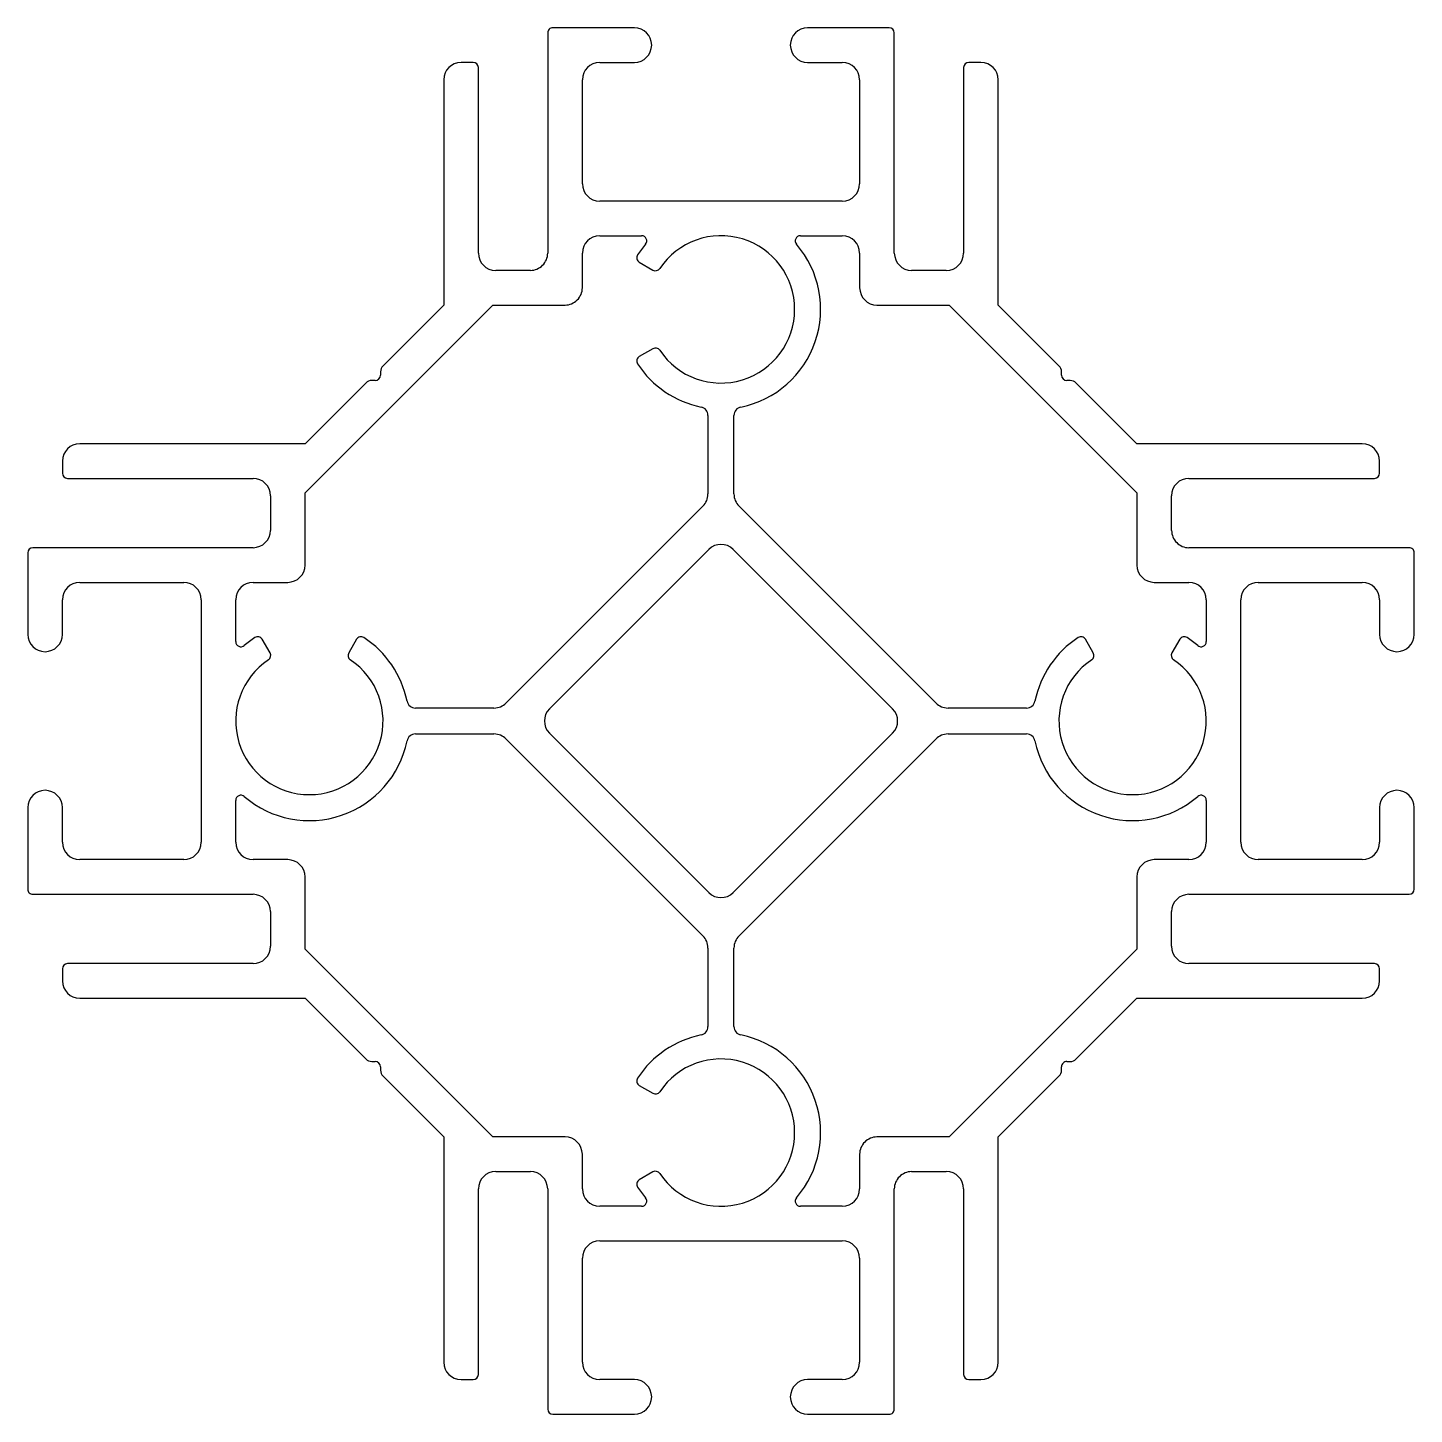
# Model space of a CAD drawing. Extents: x 1845.5 to 1925.5, y 1936.2 to 2016.2.
import ezdxf

# ---------------------------------------------------------------- set-up
doc = ezdxf.new("R2010")
doc.units = 0
doc.layers.get('0').update_dxf_attribs({"linetype": 'CONTINUOUS'})

msp = doc.modelspace()

# ---------------------------------------------------------------- linework, layer by layer
for p, q in [((1880.544, 2016.159), (1875.844, 2016.159)), ((1895.244, 2016.159), (1890.544, 2016.159)), ((1875.544, 2015.859), (1875.544, 2003.159)), ((1895.544, 2003.159), (1895.544, 2015.859)), ((1871.244, 2014.159), (1870.545, 2014.159)), ((1871.544, 2003.159), (1871.544, 2013.859)), ((1878.544, 2014.159), (1880.544, 2014.159)), ((1890.544, 2014.159), (1892.544, 2014.159)), ((1899.544, 2013.859), (1899.544, 2003.159)), ((1900.543, 2014.159), (1899.844, 2014.159)), ((1869.544, 2013.159), (1869.544, 2000.159)), ((1877.544, 2007.159), (1877.544, 2013.159)), ((1893.544, 2013.159), (1893.544, 2007.159)), ((1901.544, 2000.159), (1901.544, 2013.159)), ((1892.544, 2006.159), (1878.544, 2006.159)), ((1878.544, 2004.159), (1880.961, 2004.159)), ((1890.127, 2004.159), (1892.544, 2004.159)), ((1877.544, 2001.159), (1877.544, 2003.159)), ((1880.831, 2002.63), (1881.612, 2002.179)), ((1893.544, 2003.159), (1893.544, 2001.159)), ((1874.544, 2002.159), (1872.544, 2002.159)), ((1898.544, 2002.159), (1896.544, 2002.159)), ((1861.544, 1989.331), (1872.373, 2000.159)), ((1869.544, 2000.159), (1866.044, 1996.659)), ((1872.373, 2000.159), (1876.544, 2000.159)), ((1894.544, 2000.159), (1898.716, 2000.159)), ((1898.716, 2000.159), (1909.544, 1989.331)), ((1905.044, 1996.659), (1901.544, 2000.159)), ((1881.612, 1997.639), (1880.831, 1997.188)), ((1865.898, 1996.305), (1865.898, 1996.106)), ((1905.191, 1996.105), (1905.191, 1996.305)), ((1865.044, 1995.659), (1861.544, 1992.159)), ((1865.598, 1995.806), (1865.398, 1995.806)), ((1905.691, 1995.805), (1905.491, 1995.805)), ((1909.544, 1992.159), (1906.044, 1995.659)), ((1884.794, 1993.785), (1884.794, 1989.258)), ((1886.294, 1989.258), (1886.294, 1993.785)), ((1861.544, 1992.159), (1848.544, 1992.159)), ((1922.544, 1992.159), (1909.544, 1992.159)), ((1847.544, 1991.158), (1847.544, 1990.459)), ((1923.544, 1990.459), (1923.544, 1991.158)), ((1847.844, 1990.159), (1858.544, 1990.159)), ((1912.544, 1990.159), (1923.244, 1990.159)), ((1859.544, 1989.159), (1859.544, 1987.159)), ((1861.544, 1985.159), (1861.544, 1989.331)), ((1909.544, 1989.331), (1909.544, 1985.159)), ((1911.544, 1987.159), (1911.544, 1989.159)), ((1884.501, 1988.551), (1873.152, 1977.202)), ((1897.936, 1977.202), (1886.587, 1988.551)), ((1845.544, 1985.859), (1845.544, 1981.159)), ((1858.544, 1986.159), (1845.844, 1986.159)), ((1875.645, 1976.866), (1884.837, 1986.058)), ((1886.251, 1986.058), (1895.444, 1976.866)), ((1925.244, 1986.159), (1912.544, 1986.159)), ((1925.544, 1981.159), (1925.544, 1985.859)), ((1848.544, 1984.159), (1854.544, 1984.159)), ((1858.544, 1984.159), (1860.544, 1984.159)), ((1910.544, 1984.159), (1912.544, 1984.159)), ((1916.544, 1984.159), (1922.544, 1984.159)), ((1847.544, 1981.159), (1847.544, 1983.159)), ((1855.544, 1983.159), (1855.544, 1969.159)), ((1857.544, 1980.742), (1857.544, 1983.159)), ((1913.544, 1983.159), (1913.544, 1980.742)), ((1915.544, 1969.159), (1915.544, 1983.159)), ((1923.544, 1983.159), (1923.544, 1981.159)), ((1859.524, 1980.091), (1859.073, 1980.872)), ((1864.515, 1980.872), (1864.064, 1980.091)), ((1907.024, 1980.091), (1906.573, 1980.872)), ((1912.015, 1980.872), (1911.564, 1980.091)), ((1872.445, 1976.909), (1867.918, 1976.909)), ((1903.17, 1976.909), (1898.643, 1976.909)), ((1867.918, 1975.409), (1872.445, 1975.409)), ((1884.837, 1966.26), (1875.645, 1975.452)), ((1895.444, 1975.452), (1886.251, 1966.26)), ((1898.643, 1975.409), (1903.17, 1975.409)), ((1873.152, 1975.116), (1884.501, 1963.767)), ((1886.587, 1963.767), (1897.936, 1975.116)), ((1857.544, 1969.159), (1857.544, 1971.576)), ((1913.544, 1971.576), (1913.544, 1969.159)), ((1845.544, 1971.159), (1845.544, 1966.459)), ((1847.544, 1969.159), (1847.544, 1971.159)), ((1923.544, 1971.159), (1923.544, 1969.159)), ((1925.544, 1966.459), (1925.544, 1971.159)), ((1854.544, 1968.159), (1848.544, 1968.159)), ((1860.544, 1968.159), (1858.544, 1968.159)), ((1912.544, 1968.159), (1910.544, 1968.159)), ((1922.544, 1968.159), (1916.544, 1968.159)), ((1861.544, 1962.987), (1861.544, 1967.159)), ((1909.544, 1967.159), (1909.544, 1962.987)), ((1845.844, 1966.159), (1858.544, 1966.159)), ((1912.544, 1966.159), (1925.244, 1966.159)), ((1859.544, 1965.159), (1859.544, 1963.159)), ((1911.544, 1963.159), (1911.544, 1965.159)), ((1872.372, 1952.159), (1861.544, 1962.987)), ((1884.794, 1963.06), (1884.794, 1958.533)), ((1886.294, 1958.533), (1886.294, 1963.06)), ((1909.544, 1962.987), (1898.716, 1952.159)), ((1847.544, 1961.859), (1847.544, 1961.16)), ((1858.544, 1962.159), (1847.844, 1962.159)), ((1923.244, 1962.159), (1912.544, 1962.159)), ((1923.544, 1961.16), (1923.544, 1961.859)), ((1848.544, 1960.159), (1861.544, 1960.159)), ((1861.544, 1960.159), (1865.044, 1956.659)), ((1906.044, 1956.659), (1909.544, 1960.159)), ((1909.544, 1960.159), (1922.544, 1960.159)), ((1865.398, 1956.513), (1865.598, 1956.513)), ((1865.898, 1956.213), (1865.898, 1956.013)), ((1905.191, 1956.013), (1905.191, 1956.212)), ((1905.491, 1956.512), (1905.691, 1956.512)), ((1866.044, 1955.659), (1869.544, 1952.159)), ((1901.544, 1952.159), (1905.044, 1955.659)), ((1880.831, 1955.13), (1881.612, 1954.679)), ((1869.544, 1952.159), (1869.544, 1939.159)), ((1876.544, 1952.159), (1872.372, 1952.159)), ((1898.716, 1952.159), (1894.544, 1952.159)), ((1901.544, 1939.159), (1901.544, 1952.159)), ((1877.544, 1949.159), (1877.544, 1951.159)), ((1893.544, 1951.159), (1893.544, 1949.159)), ((1872.544, 1950.159), (1874.544, 1950.159)), ((1881.612, 1950.139), (1880.831, 1949.688)), ((1896.544, 1950.159), (1898.544, 1950.159)), ((1871.544, 1938.459), (1871.544, 1949.159)), ((1875.544, 1949.159), (1875.544, 1936.459)), ((1895.544, 1936.459), (1895.544, 1949.159)), ((1899.544, 1949.159), (1899.544, 1938.459)), ((1880.961, 1948.159), (1878.544, 1948.159)), ((1892.544, 1948.159), (1890.127, 1948.159)), ((1878.544, 1946.159), (1892.544, 1946.159)), ((1877.544, 1939.159), (1877.544, 1945.159)), ((1893.544, 1945.159), (1893.544, 1939.159)), ((1870.545, 1938.159), (1871.244, 1938.159)), ((1880.544, 1938.159), (1878.544, 1938.159)), ((1892.544, 1938.159), (1890.544, 1938.159)), ((1899.844, 1938.159), (1900.543, 1938.159)), ((1875.844, 1936.159), (1880.544, 1936.159)), ((1890.544, 1936.159), (1895.244, 1936.159))]:
    msp.add_line(p, q)
for centre, radius, start, end in [((1875.844, 2015.859), 0.3, 90, 180.00019), ((1880.544, 2015.159), 1, 270, 90), ((1890.544, 2015.159), 1, 90, 270), ((1895.244, 2015.859), 0.3, 0, 90), ((1870.545, 2013.158), 1.001, 90, 179.95261), ((1871.244, 2013.859), 0.3, 0, 89.99999), ((1878.544, 2013.159), 1, 90, 180), ((1892.544, 2013.159), 1, 0, 90), ((1899.844, 2013.859), 0.3, 90.00001, 180), ((1900.543, 2013.158), 1.001, 0.04739, 90), ((1878.545, 2007.16), 1.001, 180.04739, 269.95261), ((1892.543, 2007.16), 1.001, 270.04739, 359.95261), ((1878.544, 2003.159), 1, 90, 180), ((1880.961, 2003.859), 0.3, 319.24043, 90), ((1885.544, 1999.909), 4.25, 213.78049, 146.21951), ((1890.127, 2003.859), 0.3, 90, 220.75957), ((1892.544, 2003.159), 1, 0, 90), ((1885.544, 1999.909), 5.75, 139.24043, 146.84451), ((1885.544, 1999.909), 5.75, 281.53696, 40.75957), ((1872.544, 2003.159), 1, 180, 269.99991), ((1874.544, 2003.159), 1, 270.00102, 0.00121), ((1880.981, 2002.89), 0.3, 146.84451, 240), ((1896.544, 2003.159), 1, 180, 270), ((1898.544, 2003.159), 1, 270, 0), ((1881.762, 2002.439), 0.3, 240, 326.21951), ((1876.544, 2001.159), 1, 270.00093, 0.00111), ((1894.544, 2001.159), 1, 180, 270), ((1881.762, 1997.379), 0.3, 33.78049, 120), ((1880.981, 1996.928), 0.3, 120, 213.15549), ((1865.598, 1996.106), 0.3, 269.99963, 359.99963), ((1866.398, 1996.305), 0.5, 135.00019, 179.99978), ((1885.544, 1999.909), 5.75, 213.15549, 258.46304), ((1904.691, 1996.305), 0.5, 359.99985, 44.99981), ((1905.491, 1996.105), 0.3, 179.9997, 269.99963), ((1865.398, 1995.306), 0.5, 89.99963, 135.00019), ((1905.691, 1995.305), 0.5, 44.99981, 89.99963), ((1884.294, 1993.785), 0.5, 0, 78.46304), ((1886.794, 1993.785), 0.5, 101.53696, 180), ((1848.545, 1991.158), 1.001, 90.04739, 180), ((1922.543, 1991.158), 1.001, 0, 89.95261), ((1847.844, 1990.459), 0.3, 180.00001, 270), ((1923.244, 1990.459), 0.3, 270, 359.99999), ((1858.544, 1989.159), 1, 0, 90), ((1912.544, 1989.159), 1, 90, 179.99991), ((1883.794, 1989.258), 1, 315, 0), ((1887.294, 1989.258), 1, 180, 225), ((1858.544, 1987.159), 1, 270, 0), ((1912.544, 1987.159), 1, 180.00107, 270.00107), ((1845.844, 1985.859), 0.3, 90, 180), ((1885.544, 1985.351), 1, 45, 135), ((1925.244, 1985.859), 0.3, 0, 90.00019), ((1860.544, 1985.159), 1, 270, 0), ((1910.544, 1985.159), 1, 179.99981, 269.99981), ((1848.544, 1983.159), 1, 90, 180), ((1854.543, 1983.158), 1.001, 0.04739, 89.95261), ((1858.544, 1983.159), 1, 90, 180), ((1912.544, 1983.159), 1, 0.00125, 90.00125), ((1916.545, 1983.158), 1.001, 90.04739, 179.95261), ((1922.544, 1983.159), 1, 0, 90), ((1846.544, 1981.159), 1, 180, 0), ((1861.794, 1976.159), 5.75, 123.15549, 130.75872), ((1858.813, 1980.722), 0.3, 30, 123.15549), ((1864.775, 1980.722), 0.3, 56.84451, 150), ((1861.794, 1976.159), 5.75, 11.53656, 56.84451), ((1909.294, 1976.159), 5.75, 123.15549, 168.46344), ((1906.313, 1980.722), 0.3, 30, 123.15549), ((1912.275, 1980.722), 0.3, 56.84451, 150), ((1909.294, 1976.159), 5.75, 49.24065, 56.84451), ((1924.544, 1981.159), 1, 180, 0), ((1857.844, 1980.742), 0.3, 180, 310.75872), ((1859.264, 1979.941), 0.3, 303.78049, 30), ((1864.324, 1979.941), 0.3, 150, 236.21951), ((1906.764, 1979.941), 0.3, 303.78049, 30), ((1911.824, 1979.941), 0.3, 150, 236.21951), ((1913.244, 1980.742), 0.3, 229.24065, 0), ((1861.794, 1976.159), 4.25, 123.78049, 56.21951), ((1909.294, 1976.159), 4.25, 123.78049, 56.21951), ((1867.918, 1977.409), 0.5, 191.53656, 270), ((1872.445, 1977.909), 1, 270, 315), ((1876.352, 1976.159), 1, 135, 225), ((1894.737, 1976.159), 1, 315, 45), ((1898.643, 1977.909), 1, 225, 270), ((1903.17, 1977.409), 0.5, 270, 348.46344), ((1867.918, 1974.909), 0.5, 90, 168.46264), ((1872.445, 1974.409), 1, 45, 90), ((1898.643, 1974.409), 1, 90, 135), ((1903.17, 1974.909), 0.5, 11.53736, 90), ((1861.794, 1976.159), 5.75, 229.24121, 348.46264), ((1909.294, 1976.159), 5.75, 191.53736, 310.75935), ((1846.544, 1971.159), 1, 0, 180), ((1924.544, 1971.159), 1, 0, 180), ((1857.844, 1971.576), 0.3, 49.24121, 179.99985), ((1913.244, 1971.576), 0.3, 0, 130.75935), ((1848.544, 1969.159), 1, 180, 270), ((1854.543, 1969.16), 1.001, 270.04739, 359.95261), ((1858.544, 1969.159), 1, 180.00344, 269.99824), ((1912.544, 1969.159), 1, 270, 360), ((1916.545, 1969.16), 1.001, 180.04739, 269.95261), ((1922.544, 1969.159), 1, 270, 0), ((1860.544, 1967.159), 1, 0.00101, 90.00098), ((1910.544, 1967.159), 1, 90, 180), ((1845.844, 1966.459), 0.3, 180, 270.00019), ((1925.244, 1966.459), 0.3, 270, 360), ((1858.544, 1965.159), 1, 0.00111, 90.00107), ((1885.544, 1966.967), 1, 225, 315), ((1912.544, 1965.159), 1, 90, 180), ((1883.794, 1963.06), 1, 0, 45), ((1887.294, 1963.06), 1, 135, 180), ((1858.544, 1963.159), 1, 270, 359.99991), ((1912.544, 1963.159), 1, 180, 270), ((1847.844, 1961.859), 0.3, 90, 179.99999), ((1923.244, 1961.859), 0.3, 0.00001, 90), ((1848.545, 1961.16), 1.001, 180, 269.95261), ((1922.543, 1961.16), 1.001, 270.04739, 0), ((1884.294, 1958.533), 0.5, 281.53696, 0), ((1886.794, 1958.533), 0.5, 180, 258.46304), ((1885.544, 1952.409), 5.75, 101.53696, 146.84451), ((1885.544, 1952.409), 5.75, 319.2415, 78.46304), ((1865.398, 1957.013), 0.5, 224.99963, 269.99963), ((1865.598, 1956.213), 0.3, 359.99963, 89.99963), ((1866.398, 1956.013), 0.5, 179.99981, 224.99963), ((1885.544, 1952.409), 4.25, 213.78049, 146.21951), ((1904.691, 1956.013), 0.5, 315.00037, 359.99963), ((1905.491, 1956.212), 0.3, 89.99963, 179.9997), ((1905.691, 1957.012), 0.5, 269.99963, 315.00037), ((1880.981, 1955.39), 0.3, 146.84451, 240), ((1881.762, 1954.939), 0.3, 240, 326.21951), ((1876.544, 1951.159), 1, 0, 90), ((1894.544, 1951.159), 1, 89.99981, 179.99981), ((1872.544, 1949.159), 1, 90, 180), ((1874.544, 1949.159), 1, 0, 90), ((1880.981, 1949.428), 0.3, 120, 213.15549), ((1881.762, 1949.879), 0.3, 33.78049, 120), ((1896.544, 1949.159), 1, 90.00107, 180.00107), ((1898.544, 1949.159), 1, 0, 89.99991), ((1878.544, 1949.159), 1, 180, 270), ((1885.544, 1952.409), 5.75, 213.15549, 220.7585), ((1892.544, 1949.159), 1, 270.00125, 0.00125), ((1880.961, 1948.459), 0.3, 270, 40.7585), ((1890.127, 1948.459), 0.3, 139.2415, 270), ((1878.545, 1945.158), 1.001, 90.04739, 179.95261), ((1892.543, 1945.158), 1.001, 0.04739, 89.95261), ((1870.545, 1939.16), 1.001, 180.04739, 270), ((1871.244, 1938.459), 0.3, 270.00001, 0), ((1878.544, 1939.159), 1, 180, 270), ((1892.544, 1939.159), 1, 270, 0), ((1899.844, 1938.459), 0.3, 180, 269.99999), ((1900.543, 1939.16), 1.001, 270, 359.95261), ((1880.544, 1937.159), 1, 270, 90), ((1890.544, 1937.159), 1, 90, 270), ((1875.844, 1936.459), 0.3, 180, 270), ((1895.244, 1936.459), 0.3, 270, 0.00019)]:
    msp.add_arc(centre, radius, start, end)

doc.saveas('drawing.dxf')
